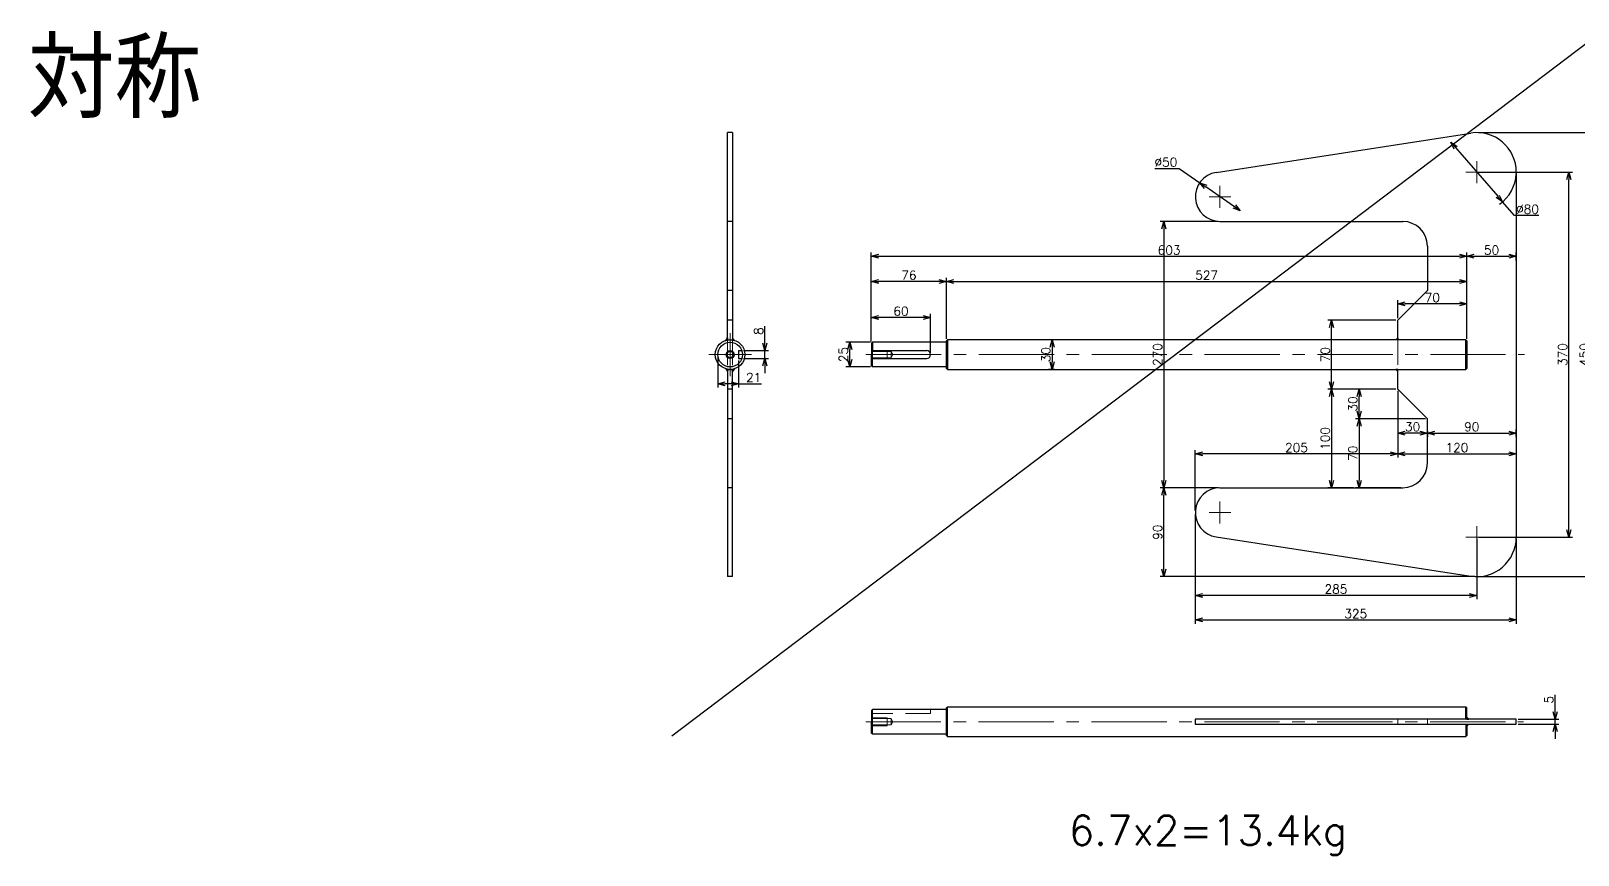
# Model space of a CAD drawing. Header units: millimetres. Extents: x -8731 to 85711, y -14522 to 31379.
# Drawn here: x 40509 to 42076, y 7013 to 7848 of the extents above; entities that cross this region are included whole.
import ezdxf

# ---------------------------------------------------------------- set-up
doc = ezdxf.new("R2010")
doc.units = ezdxf.units.MM
doc.header["$LTSCALE"] = 4
doc.header["$PDMODE"] = 99
doc.header["$PDSIZE"] = 1
doc.linetypes.add('CENTER2', pattern=[28.575, 19.05, -3.175, 3.175, -3.175])
doc.linetypes.add('HIDDEN', pattern=[9.525, 6.35, -3.175])
for name, color, linetype, lineweight in [('04_HIDDEN', 2, 'HIDDEN', 13), ('05_CENTER', 4, 'CENTER2', 13), ('08_DIM', 3, 'Continuous', 13)]:
    doc.layers.add(name, color=color, linetype=linetype, lineweight=lineweight)
doc.layers.add('10_DRAFT', color=8, linetype='Continuous', lineweight=0, plot=False)
doc.styles.add('KSS_TXT', font='txt.shx', dxfattribs={"bigfont": 'extfont2.shx'})
doc.dimstyles.new('KSS_DIM', dxfattribs={"dimscale": 3, "dimtxt": 3, "dimasz": 2.5, "dimexe": 1.25, "dimexo": 0.625, "dimtad": 1, "dimdsep": 46, "dimtxsty": 'KSS_TXT', "dimblk": 'OPEN30', "dimcen": 0, "dimazin": 2, "dimtfac": 0.75, "dimtmove": 0, "dimatfit": 3, "dimldrblk": 'OPEN30', "dimfxl": 1, "dimtolj": 1, "dimarcsym": 0})
doc.dimstyles.new('KSS_DIM$3', dxfattribs={"dimscale": 3, "dimtxt": 3, "dimasz": 2.5, "dimexe": 1.25, "dimexo": 0.625, "dimtad": 1, "dimtih": 1, "dimtoh": 1, "dimdsep": 46, "dimtxsty": 'KSS_TXT', "dimblk": 'OPEN30', "dimcen": 0, "dimazin": 2, "dimtfac": 0.75, "dimtofl": 0, "dimtmove": 0, "dimatfit": 3, "dimldrblk": 'OPEN30', "dimfxl": 1, "dimtolj": 1, "dimarcsym": 0})

# ---------------------------------------------------------------- blocks, each defined once
blk = doc.blocks.new('M8Tz_2_1')
at = {"color": 0}
for radius in [4, 3.25]:
    blk.add_circle((0, 0), radius, dxfattribs=at)
at = {"layer": '05_CENTER'}
for p, q in [((6.9, 0), (-6.9, 0)), ((0, -6.9), (0, 6.9))]:
    blk.add_line(p, q, dxfattribs=at)
blk = doc.blocks.new('A$C516F0479_1')
at = {"color": 0}
for p, q in [((2.5, 225), (-2.5, 225)), ((-2.5, 14.8), (-2.5, 225)), ((2.5, 225), (2.5, 14.8)), ((2.5, 135), (-2.5, 135)), ((2.5, 65), (-2.5, 65)), ((2.5, 35), (-2.5, 35)), ((-2.5, 15), (2.5, 15)), ((8.5, 4), (11.8, 4)), ((8.5, 4), (8.5, -4)), ((-2.5, -14.8), (-2.5, -225)), ((-2.5, -15), (2.5, -15)), ((2.5, -225), (2.5, -14.8)), ((8.5, -4), (11.8, -4)), ((2.5, -35), (-2.5, -35)), ((2.5, -65), (-2.5, -65)), ((2.5, -135), (-2.5, -135)), ((2.5, -225), (-2.5, -225))]:
    blk.add_line(p, q, dxfattribs=at)
at = {"color": 3}
for points in [[(-2.5, 14.8), (-4.5, 14.3), (-2.5, 17), (-2.5, 17)], [(2.5, 14.8), (4.5, 14.3), (2.5, 17), (2.5, 17)], [(-2.5, -14.8), (-4.5, -14.3), (-2.5, -17), (-2.5, -17)], [(2.5, -14.8), (4.5, -14.3), (2.5, -17), (2.5, -17)]]:
    blk.add_lwpolyline(points, close=True, dxfattribs=at)
at = {"color": 0}
for radius in [15, 12.5]:
    blk.add_circle((0, 0), radius, dxfattribs=at)
at = {"layer": '04_HIDDEN'}
for p, q in [((-2.5, 14.8), (-2.5, -14.8)), ((2.5, 14.8), (2.5, -14.8))]:
    blk.add_line(p, q, dxfattribs=at)
at = {"layer": '05_CENTER'}
for p, q in [((0, -21.7), (0, 21.7)), ((21.7, 0), (-21.7, 0))]:
    blk.add_line(p, q, dxfattribs=at)
blk.add_blockref('M8Tz_2_1', (0, 0))
blk = doc.blocks.new('A$C466E3537_1')
at = {"color": 0}
for p, q in [((273.2, 184.7), (530.9, 224.5)), ((577, 185), (577, 0)), ((277, 135), (462, 135)), ((487, 110), (487, 65)), ((487, 65), (457, 35)), ((457, 15), (457, 35)), ((-75, 12.5), (-76, 11.5)), ((-76, 11.5), (-76, 0)), ((-76, 4), (-20, 4)), ((-76, -11.5), (-76, 0)), ((0, 12.5), (-75, 12.5)), ((-75, 12.5), (-75, 4)), ((0, 14), (1, 15)), ((0, -14), (0, 14)), ((1, 15), (1, -15)), ((526, 15), (1, 15)), ((526, -15), (526, 15)), ((527, 14), (526, 15)), ((527, 14), (527, -14)), ((577, 0), (577, -185)), ((-76, -4), (-20, -4)), ((-75, -12.5), (-76, -11.5)), ((-75, -12.5), (-75, -4)), ((0, -12.5), (-75, -12.5)), ((1, -15), (0, -14)), ((1, -15), (526, -15)), ((457, -35), (457, -15)), ((527, -14), (526, -15)), ((487, -65), (457, -35)), ((487, -110), (487, -65)), ((277, -135), (462, -135)), ((273.2, -184.7), (530.9, -224.5))]:
    blk.add_line(p, q, dxfattribs=at)
at = {"color": 3}
for points in [[(457, 15), (455, 15), (457, 17), (457, 17)], [(457, -15), (455, -15), (457, -17), (457, -17)]]:
    blk.add_lwpolyline(points, close=True, dxfattribs=at)
at = {"color": 0}
for centre, radius, start, end in [((537, 185), 40, 360, 98.7845), ((277, 160), 25, 98.7845, 270), ((462, 110), 25, 0, 90), ((-20, 0), 4, 270, 90), ((462, -110), 25, 270, 0), ((277, -160), 25, 90, 261.2155), ((537, -185), 40, 261.2155, 0)]:
    blk.add_arc(centre, radius, start, end, dxfattribs=at)
at = {"layer": '04_HIDDEN', "ltscale": 5}
for p, q in [((-60, 4), (-76, 4)), ((-56, 3.3), (-76, 3.3)), ((-60, -4), (-60, 4)), ((-54.1, 0), (-56, 3.3)), ((-56, -3.2), (-56, 3.3)), ((-56, -3.2), (-54.1, 0)), ((-76, -3.2), (-56, -3.2)), ((-76, -4), (-60, -4))]:
    blk.add_line(p, q, dxfattribs=at)
at = {"layer": '04_HIDDEN'}
for p, q in [((-75, -4), (-75, 4)), ((457, 15), (457, -15))]:
    blk.add_line(p, q, dxfattribs=at)
at = {"layer": '05_CENTER'}
blk.add_line((-81.5, 0), (585.3, 0), dxfattribs=at)
at = {"layer": '10_DRAFT'}
for p, q in [((537, 196.1), (537, 173.9)), ((548.1, 185), (525.9, 185)), ((288.1, 160), (265.9, 160)), ((277, 171.1), (277, 148.9)), ((277, -171.1), (277, -148.9)), ((288.1, -160), (265.9, -160)), ((548.1, -185), (525.9, -185)), ((537, -196.1), (537, -173.9))]:
    blk.add_line(p, q, dxfattribs=at)
blk = doc.blocks.new('A$C17075033_1')
at = {"color": 0}
for p, q in [((-75, 12.5), (-76, 11.5)), ((-76, 11.5), (-76, 0)), ((-76, -11.5), (-76, 0)), ((-76, -10.8), (-76, 0)), ((0, 12.5), (-75, 12.5)), ((-75, -12.5), (-75, 12.5)), ((0, 14), (1, 15)), ((0, -14), (0, 14)), ((1, 15), (526, 15)), ((1, -15), (1, 15)), ((577, 2.5), (252, 2.5)), ((252, 2.5), (252, -2.5)), ((526, 2.5), (526, 15)), ((527, 14), (526, 15)), ((527, 2.5), (527, 14)), ((577, -2.5), (577, 2.5)), ((-75, -12.5), (-76, -11.5)), ((0, -12.5), (-75, -12.5)), ((0, -14), (1, -15)), ((1, -15), (526, -15)), ((252, -2.5), (577, -2.5)), ((526, -2.5), (526, -15)), ((527, -14), (526, -15)), ((527, -2.5), (527, -14))]:
    blk.add_line(p, q, dxfattribs=at)
at = {"color": 3}
for points in [[(527, 2.5), (529, 2.5), (527, 4.5), (527, 4.5)], [(527, -2.5), (529, -2.5), (527, -4.5), (527, -4.5)]]:
    blk.add_lwpolyline(points, close=True, dxfattribs=at)
at = {"layer": '04_HIDDEN'}
for p, q in [((-16, 8.5), (-76, 8.5)), ((-16, 8.5), (-16, 12.5)), ((457, -2.5), (457, 2.5)), ((487, -2.5), (487, 2.5))]:
    blk.add_line(p, q, dxfattribs=at)
at = {"layer": '04_HIDDEN', "ltscale": 5}
for p, q in [((-60, 4), (-76, 4)), ((-56, 3.3), (-76, 3.3)), ((-60, -4), (-60, 4)), ((-54.1, 0), (-56, 3.3)), ((-56, -3.2), (-56, 3.3)), ((-56, -3.2), (-54.1, 0)), ((-76, -3.2), (-56, -3.2)), ((-76, -4), (-60, -4))]:
    blk.add_line(p, q, dxfattribs=at)
at = {"layer": '05_CENTER'}
blk.add_line((-81.7, 0), (584.2, 0), dxfattribs=at)
blk = doc.blocks.new('_Open30')
at = {"color": 0, "linetype": 'ByBlock', "lineweight": -2}
for p, q in [((-1, 0.27), (0, 0)), ((0, 0), (-1, -0.27)), ((0, 0), (-1, 0))]:
    blk.add_line(p, q, dxfattribs=at)
blk = doc.blocks.new('*D1263')
at = {"layer": '08_DIM', "color": 0, "lineweight": -2, "transparency": 16777216}
for p, q in [((41975.3, 7744.8), (42092.4, 7744.8)), ((42088.6, 7302.3), (42088.6, 7737.3)), ((41975.3, 7294.8), (42092.4, 7294.8))]:
    blk.add_line(p, q, dxfattribs=at)
at = {"layer": 'Defpoints', "color": 0, "transparency": 16777216}
for p in [(41973.4, 7744.8), (42088.6, 7744.8), (41973.4, 7294.8)]:
    blk.add_point(p, dxfattribs=at)
at = {"layer": '08_DIM', "color": 0, "lineweight": -2, "transparency": 16777216, "xscale": 7.5, "yscale": 7.5, "zscale": 7.5}
for p, rotation in [((42088.6, 7744.8), 90), ((42088.6, 7294.8), 270)]:
    blk.add_blockref('_Open30', p, dxfattribs=dict(at, rotation=rotation))
at = {"layer": '08_DIM', "color": 0, "transparency": 16777216, "insert": (42082.2, 7519.8), "char_height": 9, "attachment_point": 5, "rotation": 90, "style": 'KSS_TXT'}
blk.add_mtext('\\A1;450', dxfattribs=at)
blk = doc.blocks.new('*D1264')
at = {"layer": '08_DIM', "color": 0, "lineweight": -2, "transparency": 16777216}
for p, q in [((41947.3, 7735.1), (41994.7, 7680.2)), ((42011.5, 7660.7), (41999.6, 7674.5)), ((42036.2, 7660.7), (42011.5, 7660.7))]:
    blk.add_line(p, q, dxfattribs=at)
blk.add_arc((41973.4, 7704.8), 40, 305.4339, 357.314, dxfattribs=at)
at = {"layer": 'Defpoints', "color": 0, "transparency": 16777216}
for p in [(41947.3, 7735.1), (41999.6, 7674.5)]:
    blk.add_point(p, dxfattribs=at)
at = {"layer": '08_DIM', "color": 0, "lineweight": -2, "transparency": 16777216, "xscale": 7.5, "yscale": 7.5, "zscale": 7.5}
for p, rotation in [((41947.3, 7735.1), 130.8073289811267), ((41999.6, 7674.5), 310.8073289811267)]:
    blk.add_blockref('_Open30', p, dxfattribs=dict(at, rotation=rotation))
at = {"layer": '08_DIM', "color": 0, "transparency": 16777216, "insert": (42024.8, 7667.1), "char_height": 9, "attachment_point": 5, "style": 'KSS_TXT'}
blk.add_mtext('\\A1;%%C80', dxfattribs=at)
blk = doc.blocks.new('*D1265')
at = {"layer": '08_DIM', "color": 0, "lineweight": -2, "transparency": 16777216}
for p, q in [((41647.3, 7708.4), (41672.1, 7708.4)), ((41672.1, 7708.4), (41692.9, 7694)), ((41734, 7665.6), (41699, 7689.7))]:
    blk.add_line(p, q, dxfattribs=at)
at = {"layer": 'Defpoints', "color": 0, "transparency": 16777216}
for p in [(41692.9, 7694), (41734, 7665.6)]:
    blk.add_point(p, dxfattribs=at)
at = {"layer": '08_DIM', "color": 0, "lineweight": -2, "transparency": 16777216, "xscale": 7.5, "yscale": 7.5, "zscale": 7.5}
for p, rotation in [((41692.9, 7694), 145.3371284453643), ((41734, 7665.6), 325.3371284453643)]:
    blk.add_blockref('_Open30', p, dxfattribs=dict(at, rotation=rotation))
at = {"layer": '08_DIM', "color": 0, "transparency": 16777216, "insert": (41658.7, 7714.8), "char_height": 9, "attachment_point": 5, "style": 'KSS_TXT'}
blk.add_mtext('\\A1;%%C50', dxfattribs=at)
blk = doc.blocks.new('*D1266')
at = {"layer": '08_DIM', "color": 0, "lineweight": -2, "transparency": 16777216}
for p, q in [((41711.6, 7654.8), (41652.9, 7654.8)), ((41656.7, 7647.3), (41656.7, 7392.3)), ((41711.6, 7384.8), (41652.9, 7384.8))]:
    blk.add_line(p, q, dxfattribs=at)
at = {"layer": 'Defpoints', "color": 0, "transparency": 16777216}
for p in [(41713.4, 7654.8), (41656.7, 7384.8), (41713.4, 7384.8)]:
    blk.add_point(p, dxfattribs=at)
at = {"layer": '08_DIM', "color": 0, "lineweight": -2, "transparency": 16777216, "xscale": 7.5, "yscale": 7.5, "zscale": 7.5}
for p, rotation in [((41656.7, 7654.8), 90), ((41656.7, 7384.8), 270)]:
    blk.add_blockref('_Open30', p, dxfattribs=dict(at, rotation=rotation))
at = {"layer": '08_DIM', "color": 0, "transparency": 16777216, "insert": (41650.3, 7519.8), "char_height": 9, "attachment_point": 5, "rotation": 90, "style": 'KSS_TXT'}
blk.add_mtext('\\A1;270', dxfattribs=at)
blk = doc.blocks.new('*D1267')
at = {"layer": '08_DIM', "color": 0, "lineweight": -2, "transparency": 16777216}
for p, q in [((41893.4, 7556.6), (41893.4, 7574.8)), ((41955.9, 7571.1), (41900.9, 7571.1)), ((41963.4, 7535.6), (41963.4, 7574.8))]:
    blk.add_line(p, q, dxfattribs=at)
at = {"layer": 'Defpoints', "color": 0, "transparency": 16777216}
for p in [(41893.4, 7571.1), (41893.4, 7554.8), (41963.4, 7533.8)]:
    blk.add_point(p, dxfattribs=at)
at = {"layer": '08_DIM', "color": 0, "lineweight": -2, "transparency": 16777216, "xscale": 7.5, "yscale": 7.5, "zscale": 7.5, "rotation": 180}
blk.add_blockref('_Open30', (41893.4, 7571.1), dxfattribs=at)
at = {"layer": '08_DIM', "color": 0, "lineweight": -2, "transparency": 16777216, "xscale": 7.5, "yscale": 7.5, "zscale": 7.5}
blk.add_blockref('_Open30', (41963.4, 7571.1), dxfattribs=at)
at = {"layer": '08_DIM', "color": 0, "transparency": 16777216, "insert": (41928.4, 7577.5), "char_height": 9, "attachment_point": 5, "style": 'KSS_TXT'}
blk.add_mtext('\\A1;70', dxfattribs=at)
blk = doc.blocks.new('*D4099')
at = {"layer": '08_DIM', "color": 0, "lineweight": -2, "transparency": 16777216}
for p, q in [((41688.4, 7357.9), (41688.4, 7247)), ((42013.4, 7332.9), (42013.4, 7247)), ((41695.9, 7250.8), (42005.9, 7250.8))]:
    blk.add_line(p, q, dxfattribs=at)
at = {"layer": 'Defpoints', "color": 0, "transparency": 16777216}
for p in [(41688.4, 7359.8), (42013.4, 7334.8), (42013.4, 7250.8)]:
    blk.add_point(p, dxfattribs=at)
at = {"layer": '08_DIM', "color": 0, "lineweight": -2, "transparency": 16777216, "xscale": 7.5, "yscale": 7.5, "zscale": 7.5, "rotation": 180}
blk.add_blockref('_Open30', (41688.4, 7250.8), dxfattribs=at)
at = {"layer": '08_DIM', "color": 0, "lineweight": -2, "transparency": 16777216, "xscale": 7.5, "yscale": 7.5, "zscale": 7.5}
blk.add_blockref('_Open30', (42013.4, 7250.8), dxfattribs=at)
at = {"layer": '08_DIM', "color": 0, "transparency": 16777216, "insert": (41850.9, 7257.1), "char_height": 9, "attachment_point": 5, "style": 'KSS_TXT'}
blk.add_mtext('\\A1;325', dxfattribs=at)
blk = doc.blocks.new('*D4100')
at = {"layer": '08_DIM', "color": 0, "lineweight": -2, "transparency": 16777216}
for p, q in [((41975.3, 7704.8), (42070.5, 7704.8)), ((42066.8, 7342.3), (42066.8, 7697.3)), ((41975.3, 7334.8), (42070.5, 7334.8))]:
    blk.add_line(p, q, dxfattribs=at)
at = {"layer": 'Defpoints', "color": 0, "transparency": 16777216}
for p in [(41973.4, 7704.8), (42066.8, 7704.8), (41973.4, 7334.8)]:
    blk.add_point(p, dxfattribs=at)
at = {"layer": '08_DIM', "color": 0, "lineweight": -2, "transparency": 16777216, "xscale": 7.5, "yscale": 7.5, "zscale": 7.5}
for p, rotation in [((42066.8, 7704.8), 90), ((42066.8, 7334.8), 270)]:
    blk.add_blockref('_Open30', p, dxfattribs=dict(at, rotation=rotation))
at = {"layer": '08_DIM', "color": 0, "transparency": 16777216, "insert": (42060.4, 7519.8), "char_height": 9, "attachment_point": 5, "rotation": 90, "style": 'KSS_TXT'}
blk.add_mtext('\\A1;370', dxfattribs=at)
blk = doc.blocks.new('*D4101')
at = {"layer": '08_DIM', "color": 0, "lineweight": -2, "transparency": 16777216}
for p, q in [((41360.4, 7533.1), (41360.4, 7597.7)), ((41428.9, 7593.9), (41367.9, 7593.9)), ((41436.4, 7535.6), (41436.4, 7597.7))]:
    blk.add_line(p, q, dxfattribs=at)
at = {"layer": 'Defpoints', "color": 0, "transparency": 16777216}
for p in [(41360.4, 7593.9), (41360.4, 7531.3), (41436.4, 7533.8)]:
    blk.add_point(p, dxfattribs=at)
at = {"layer": '08_DIM', "color": 0, "lineweight": -2, "transparency": 16777216, "xscale": 7.5, "yscale": 7.5, "zscale": 7.5, "rotation": 180}
blk.add_blockref('_Open30', (41360.4, 7593.9), dxfattribs=at)
at = {"layer": '08_DIM', "color": 0, "lineweight": -2, "transparency": 16777216, "xscale": 7.5, "yscale": 7.5, "zscale": 7.5}
blk.add_blockref('_Open30', (41436.4, 7593.9), dxfattribs=at)
at = {"layer": '08_DIM', "color": 0, "transparency": 16777216, "insert": (41398.4, 7600.3), "char_height": 9, "attachment_point": 5, "style": 'KSS_TXT'}
blk.add_mtext('\\A1;76', dxfattribs=at)
blk = doc.blocks.new('*D4102')
at = {"layer": '08_DIM', "color": 0, "lineweight": -2, "transparency": 16777216}
for p, q in [((41436.4, 7535.6), (41436.4, 7597.7)), ((41443.9, 7593.9), (41955.9, 7593.9)), ((41963.4, 7535.6), (41963.4, 7597.7))]:
    blk.add_line(p, q, dxfattribs=at)
at = {"layer": 'Defpoints', "color": 0, "transparency": 16777216}
for p in [(41963.4, 7593.9), (41436.4, 7533.8), (41963.4, 7533.8)]:
    blk.add_point(p, dxfattribs=at)
at = {"layer": '08_DIM', "color": 0, "lineweight": -2, "transparency": 16777216, "xscale": 7.5, "yscale": 7.5, "zscale": 7.5, "rotation": 180}
blk.add_blockref('_Open30', (41436.4, 7593.9), dxfattribs=at)
at = {"layer": '08_DIM', "color": 0, "lineweight": -2, "transparency": 16777216, "xscale": 7.5, "yscale": 7.5, "zscale": 7.5}
blk.add_blockref('_Open30', (41963.4, 7593.9), dxfattribs=at)
at = {"layer": '08_DIM', "color": 0, "transparency": 16777216, "insert": (41699.9, 7600.3), "char_height": 9, "attachment_point": 5, "style": 'KSS_TXT'}
blk.add_mtext('\\A1;527', dxfattribs=at)
blk = doc.blocks.new('*D4103')
at = {"layer": '08_DIM', "color": 0, "lineweight": -2, "transparency": 16777216}
for p, q in [((41359.6, 7532.3), (41334.7, 7532.3)), ((41338.5, 7514.8), (41338.5, 7524.8)), ((41359.6, 7507.3), (41334.7, 7507.3))]:
    blk.add_line(p, q, dxfattribs=at)
at = {"layer": 'Defpoints', "color": 0, "transparency": 16777216}
for p in [(41338.5, 7532.3), (41361.4, 7532.3), (41361.4, 7507.3)]:
    blk.add_point(p, dxfattribs=at)
at = {"layer": '08_DIM', "color": 0, "lineweight": -2, "transparency": 16777216, "xscale": 7.5, "yscale": 7.5, "zscale": 7.5}
for p, rotation in [((41338.5, 7532.3), 90), ((41338.5, 7507.3), 270)]:
    blk.add_blockref('_Open30', p, dxfattribs=dict(at, rotation=rotation))
at = {"layer": '08_DIM', "color": 0, "transparency": 16777216, "insert": (41332.1, 7519.8), "char_height": 9, "attachment_point": 5, "rotation": 90, "style": 'KSS_TXT'}
blk.add_mtext('\\A1;25', dxfattribs=at)
blk = doc.blocks.new('*D4104')
at = {"layer": '08_DIM', "color": 0, "lineweight": -2, "transparency": 16777216}
for p, q in [((41545.9, 7534.8), (41539.7, 7534.8)), ((41543.5, 7527.3), (41543.5, 7512.3)), ((41545.9, 7504.8), (41539.7, 7504.8))]:
    blk.add_line(p, q, dxfattribs=at)
at = {"layer": 'Defpoints', "color": 0, "transparency": 16777216}
for p in [(41547.7, 7534.8), (41543.5, 7504.8), (41547.7, 7504.8)]:
    blk.add_point(p, dxfattribs=at)
at = {"layer": '08_DIM', "color": 0, "lineweight": -2, "transparency": 16777216, "xscale": 7.5, "yscale": 7.5, "zscale": 7.5}
for p, rotation in [((41543.5, 7534.8), 90), ((41543.5, 7504.8), 270)]:
    blk.add_blockref('_Open30', p, dxfattribs=dict(at, rotation=rotation))
at = {"layer": '08_DIM', "color": 0, "transparency": 16777216, "insert": (41537.1, 7519.8), "char_height": 9, "attachment_point": 5, "rotation": 90, "style": 'KSS_TXT'}
blk.add_mtext('\\A1;30', dxfattribs=at)
blk = doc.blocks.new('*D4105')
at = {"layer": '08_DIM', "color": 0, "lineweight": -2, "transparency": 16777216}
for p, q in [((41360.4, 7533.1), (41360.4, 7623.1)), ((41367.9, 7619.4), (41955.9, 7619.4)), ((41963.4, 7535.6), (41963.4, 7623.1))]:
    blk.add_line(p, q, dxfattribs=at)
at = {"layer": 'Defpoints', "color": 0, "transparency": 16777216}
for p in [(41963.4, 7619.4), (41360.4, 7531.3), (41963.4, 7533.8)]:
    blk.add_point(p, dxfattribs=at)
at = {"layer": '08_DIM', "color": 0, "lineweight": -2, "transparency": 16777216, "xscale": 7.5, "yscale": 7.5, "zscale": 7.5, "rotation": 180}
blk.add_blockref('_Open30', (41360.4, 7619.4), dxfattribs=at)
at = {"layer": '08_DIM', "color": 0, "lineweight": -2, "transparency": 16777216, "xscale": 7.5, "yscale": 7.5, "zscale": 7.5}
blk.add_blockref('_Open30', (41963.4, 7619.4), dxfattribs=at)
at = {"layer": '08_DIM', "color": 0, "transparency": 16777216, "insert": (41661.9, 7625.7), "char_height": 9, "attachment_point": 5, "style": 'KSS_TXT'}
blk.add_mtext('\\A1;603', dxfattribs=at)
blk = doc.blocks.new('*D4106')
at = {"layer": '08_DIM', "color": 0, "lineweight": -2, "transparency": 16777216}
for p, q in [((41963.4, 7535.6), (41963.4, 7623.1)), ((41970.9, 7619.4), (42005.9, 7619.4)), ((42013.4, 7615.2), (42013.4, 7623.1))]:
    blk.add_line(p, q, dxfattribs=at)
at = {"layer": 'Defpoints', "color": 0, "transparency": 16777216}
for p in [(42013.4, 7619.4), (42013.4, 7613.3), (41963.4, 7533.8)]:
    blk.add_point(p, dxfattribs=at)
at = {"layer": '08_DIM', "color": 0, "lineweight": -2, "transparency": 16777216, "xscale": 7.5, "yscale": 7.5, "zscale": 7.5, "rotation": 180}
blk.add_blockref('_Open30', (41963.4, 7619.4), dxfattribs=at)
at = {"layer": '08_DIM', "color": 0, "lineweight": -2, "transparency": 16777216, "xscale": 7.5, "yscale": 7.5, "zscale": 7.5}
blk.add_blockref('_Open30', (42013.4, 7619.4), dxfattribs=at)
at = {"layer": '08_DIM', "color": 0, "transparency": 16777216, "insert": (41988.4, 7625.7), "char_height": 9, "attachment_point": 5, "style": 'KSS_TXT'}
blk.add_mtext('\\A1;50', dxfattribs=at)
blk = doc.blocks.new('*D4107')
at = {"layer": '08_DIM', "color": 0, "lineweight": -2, "transparency": 16777216}
for p, q in [((42052.8, 7157.7), (42052.8, 7174.9)), ((42015.3, 7150.2), (42056.5, 7150.2)), ((42015.3, 7145.2), (42056.5, 7145.2)), ((42052.8, 7145.2), (42052.8, 7150.2)), ((42052.8, 7137.7), (42052.8, 7130.2))]:
    blk.add_line(p, q, dxfattribs=at)
at = {"layer": 'Defpoints', "color": 0, "transparency": 16777216}
for p in [(42013.4, 7150.2), (42013.4, 7145.2), (42052.8, 7150.2)]:
    blk.add_point(p, dxfattribs=at)
at = {"layer": '08_DIM', "color": 0, "lineweight": -2, "transparency": 16777216, "xscale": 7.5, "yscale": 7.5, "zscale": 7.5}
for p, rotation in [((42052.8, 7150.2), 270), ((42052.8, 7145.2), 90)]:
    blk.add_blockref('_Open30', p, dxfattribs=dict(at, rotation=rotation))
at = {"layer": '08_DIM', "color": 0, "transparency": 16777216, "insert": (42046.4, 7170), "char_height": 9, "attachment_point": 5, "rotation": 90, "style": 'KSS_TXT'}
blk.add_mtext('\\A1;5', dxfattribs=at)
blk = doc.blocks.new('*D4108')
at = {"layer": '08_DIM', "color": 0, "lineweight": -2, "transparency": 16777216}
for p, q in [((41711.6, 7384.8), (41652.9, 7384.8)), ((41656.7, 7302.3), (41656.7, 7377.3)), ((41971.6, 7294.8), (41652.9, 7294.8))]:
    blk.add_line(p, q, dxfattribs=at)
at = {"layer": 'Defpoints', "color": 0, "transparency": 16777216}
for p in [(41656.7, 7384.8), (41713.4, 7384.8), (41973.4, 7294.8)]:
    blk.add_point(p, dxfattribs=at)
at = {"layer": '08_DIM', "color": 0, "lineweight": -2, "transparency": 16777216, "xscale": 7.5, "yscale": 7.5, "zscale": 7.5}
for p, rotation in [((41656.7, 7384.8), 90), ((41656.7, 7294.8), 270)]:
    blk.add_blockref('_Open30', p, dxfattribs=dict(at, rotation=rotation))
at = {"layer": '08_DIM', "color": 0, "transparency": 16777216, "insert": (41650.3, 7339.8), "char_height": 9, "attachment_point": 5, "rotation": 90, "style": 'KSS_TXT'}
blk.add_mtext('\\A1;90', dxfattribs=at)
blk = doc.blocks.new('*D4109')
at = {"layer": '08_DIM', "color": 0, "lineweight": -2, "transparency": 16777216}
for p, q in [((41923.4, 7441.6), (41923.4, 7443.9)), ((42013.4, 7436.6), (42013.4, 7443.9)), ((41930.9, 7440.2), (42005.9, 7440.2))]:
    blk.add_line(p, q, dxfattribs=at)
at = {"layer": 'Defpoints', "color": 0, "transparency": 16777216}
for p in [(41923.4, 7439.8), (42013.4, 7440.2), (42013.4, 7434.8)]:
    blk.add_point(p, dxfattribs=at)
at = {"layer": '08_DIM', "color": 0, "lineweight": -2, "transparency": 16777216, "xscale": 7.5, "yscale": 7.5, "zscale": 7.5, "rotation": 180}
blk.add_blockref('_Open30', (41923.4, 7440.2), dxfattribs=at)
at = {"layer": '08_DIM', "color": 0, "lineweight": -2, "transparency": 16777216, "xscale": 7.5, "yscale": 7.5, "zscale": 7.5}
blk.add_blockref('_Open30', (42013.4, 7440.2), dxfattribs=at)
at = {"layer": '08_DIM', "color": 0, "transparency": 16777216, "insert": (41968.4, 7446.6), "char_height": 9, "attachment_point": 5, "style": 'KSS_TXT'}
blk.add_mtext('\\A1;90', dxfattribs=at)
blk = doc.blocks.new('*D4110')
at = {"layer": '08_DIM', "color": 0, "lineweight": -2, "transparency": 16777216}
for p, q in [((41921.6, 7454.8), (41850.6, 7454.8)), ((41854.4, 7447.3), (41854.4, 7392.3)), ((41896.6, 7384.8), (41850.6, 7384.8))]:
    blk.add_line(p, q, dxfattribs=at)
at = {"layer": 'Defpoints', "color": 0, "transparency": 16777216}
for p in [(41923.4, 7454.8), (41854.4, 7384.8), (41898.4, 7384.8)]:
    blk.add_point(p, dxfattribs=at)
at = {"layer": '08_DIM', "color": 0, "lineweight": -2, "transparency": 16777216, "xscale": 7.5, "yscale": 7.5, "zscale": 7.5}
for p, rotation in [((41854.4, 7454.8), 90), ((41854.4, 7384.8), 270)]:
    blk.add_blockref('_Open30', p, dxfattribs=dict(at, rotation=rotation))
at = {"layer": '08_DIM', "color": 0, "transparency": 16777216, "insert": (41848, 7419.8), "char_height": 9, "attachment_point": 5, "rotation": 90, "style": 'KSS_TXT'}
blk.add_mtext('\\A1;70', dxfattribs=at)
blk = doc.blocks.new('*D4111')
at = {"layer": '08_DIM', "color": 0, "lineweight": -2, "transparency": 16777216}
for p, q in [((41891.6, 7484.8), (41850.6, 7484.8)), ((41854.4, 7462.3), (41854.4, 7477.3)), ((41921.6, 7454.8), (41850.6, 7454.8))]:
    blk.add_line(p, q, dxfattribs=at)
at = {"layer": 'Defpoints', "color": 0, "transparency": 16777216}
for p in [(41854.4, 7484.8), (41893.4, 7484.8), (41923.4, 7454.8)]:
    blk.add_point(p, dxfattribs=at)
at = {"layer": '08_DIM', "color": 0, "lineweight": -2, "transparency": 16777216, "xscale": 7.5, "yscale": 7.5, "zscale": 7.5}
for p, rotation in [((41854.4, 7484.8), 90), ((41854.4, 7454.8), 270)]:
    blk.add_blockref('_Open30', p, dxfattribs=dict(at, rotation=rotation))
at = {"layer": '08_DIM', "color": 0, "transparency": 16777216, "insert": (41848, 7469.8), "char_height": 9, "attachment_point": 5, "rotation": 90, "style": 'KSS_TXT'}
blk.add_mtext('\\A1;30', dxfattribs=at)
blk = doc.blocks.new('*D4112')
at = {"layer": '08_DIM', "color": 0, "lineweight": -2, "transparency": 16777216}
for p, q in [((41891.6, 7554.8), (41822.6, 7554.8)), ((41826.3, 7492.3), (41826.3, 7547.3)), ((41891.6, 7484.8), (41822.6, 7484.8))]:
    blk.add_line(p, q, dxfattribs=at)
at = {"layer": 'Defpoints', "color": 0, "transparency": 16777216}
for p in [(41826.3, 7554.8), (41893.4, 7554.8), (41893.4, 7484.8)]:
    blk.add_point(p, dxfattribs=at)
at = {"layer": '08_DIM', "color": 0, "lineweight": -2, "transparency": 16777216, "xscale": 7.5, "yscale": 7.5, "zscale": 7.5}
for p, rotation in [((41826.3, 7554.8), 90), ((41826.3, 7484.8), 270)]:
    blk.add_blockref('_Open30', p, dxfattribs=dict(at, rotation=rotation))
at = {"layer": '08_DIM', "color": 0, "transparency": 16777216, "insert": (41820, 7519.8), "char_height": 9, "attachment_point": 5, "rotation": 90, "style": 'KSS_TXT'}
blk.add_mtext('\\A1;70', dxfattribs=at)
blk = doc.blocks.new('*D4113')
at = {"layer": '08_DIM', "color": 0, "lineweight": -2, "transparency": 16777216}
for p, q in [((41891.6, 7484.8), (41822.6, 7484.8)), ((41826.3, 7477.3), (41826.3, 7392.3)), ((41848.7, 7384.8), (41822.6, 7384.8))]:
    blk.add_line(p, q, dxfattribs=at)
at = {"layer": 'Defpoints', "color": 0, "transparency": 16777216}
for p in [(41893.4, 7484.8), (41826.3, 7384.8), (41850.6, 7384.8)]:
    blk.add_point(p, dxfattribs=at)
at = {"layer": '08_DIM', "color": 0, "lineweight": -2, "transparency": 16777216, "xscale": 7.5, "yscale": 7.5, "zscale": 7.5}
for p, rotation in [((41826.3, 7484.8), 90), ((41826.3, 7384.8), 270)]:
    blk.add_blockref('_Open30', p, dxfattribs=dict(at, rotation=rotation))
at = {"layer": '08_DIM', "color": 0, "transparency": 16777216, "insert": (41820, 7434.8), "char_height": 9, "attachment_point": 5, "rotation": 90, "style": 'KSS_TXT'}
blk.add_mtext('\\A1;100', dxfattribs=at)
blk = doc.blocks.new('*D4114')
at = {"layer": '08_DIM', "color": 0, "lineweight": -2, "transparency": 16777216}
for p, q in [((41893.4, 7482.9), (41893.4, 7415.4)), ((41900.9, 7419.1), (42005.9, 7419.1)), ((42013.4, 7423.2), (42013.4, 7415.4))]:
    blk.add_line(p, q, dxfattribs=at)
at = {"layer": 'Defpoints', "color": 0, "transparency": 16777216}
for p in [(41893.4, 7484.8), (42013.4, 7425.1), (42013.4, 7419.1)]:
    blk.add_point(p, dxfattribs=at)
at = {"layer": '08_DIM', "color": 0, "lineweight": -2, "transparency": 16777216, "xscale": 7.5, "yscale": 7.5, "zscale": 7.5, "rotation": 180}
blk.add_blockref('_Open30', (41893.4, 7419.1), dxfattribs=at)
at = {"layer": '08_DIM', "color": 0, "lineweight": -2, "transparency": 16777216, "xscale": 7.5, "yscale": 7.5, "zscale": 7.5}
blk.add_blockref('_Open30', (42013.4, 7419.1), dxfattribs=at)
at = {"layer": '08_DIM', "color": 0, "transparency": 16777216, "insert": (41953.4, 7425.5), "char_height": 9, "attachment_point": 5, "style": 'KSS_TXT'}
blk.add_mtext('\\A1;120', dxfattribs=at)
blk = doc.blocks.new('*D4115')
at = {"layer": '08_DIM', "color": 0, "lineweight": -2, "transparency": 16777216}
for p, q in [((41893.4, 7482.9), (41893.4, 7436.4)), ((41923.4, 7442.1), (41923.4, 7436.4)), ((41915.9, 7440.2), (41900.9, 7440.2))]:
    blk.add_line(p, q, dxfattribs=at)
at = {"layer": 'Defpoints', "color": 0, "transparency": 16777216}
for p in [(41893.4, 7484.8), (41923.4, 7443.9), (41893.4, 7440.2)]:
    blk.add_point(p, dxfattribs=at)
at = {"layer": '08_DIM', "color": 0, "lineweight": -2, "transparency": 16777216, "xscale": 7.5, "yscale": 7.5, "zscale": 7.5, "rotation": 180}
blk.add_blockref('_Open30', (41893.4, 7440.2), dxfattribs=at)
at = {"layer": '08_DIM', "color": 0, "lineweight": -2, "transparency": 16777216, "xscale": 7.5, "yscale": 7.5, "zscale": 7.5}
blk.add_blockref('_Open30', (41923.4, 7440.2), dxfattribs=at)
at = {"layer": '08_DIM', "color": 0, "transparency": 16777216, "insert": (41908.4, 7446.6), "char_height": 9, "attachment_point": 5, "style": 'KSS_TXT'}
blk.add_mtext('\\A1;30', dxfattribs=at)
blk = doc.blocks.new('*D4116')
at = {"layer": '08_DIM', "color": 0, "lineweight": -2, "transparency": 16777216}
for p, q in [((41252.7, 7531.3), (41252.7, 7548.5)), ((41231.1, 7523.8), (41256.4, 7523.8)), ((41252.7, 7515.8), (41252.7, 7523.8)), ((41231.1, 7515.8), (41256.4, 7515.8)), ((41252.7, 7508.3), (41252.7, 7500.8))]:
    blk.add_line(p, q, dxfattribs=at)
at = {"layer": 'Defpoints', "color": 0, "transparency": 16777216}
for p in [(41229.3, 7523.8), (41252.7, 7523.8), (41229.3, 7515.8)]:
    blk.add_point(p, dxfattribs=at)
at = {"layer": '08_DIM', "color": 0, "lineweight": -2, "transparency": 16777216, "xscale": 7.5, "yscale": 7.5, "zscale": 7.5}
for p, rotation in [((41252.7, 7523.8), 270), ((41252.7, 7515.8), 90)]:
    blk.add_blockref('_Open30', p, dxfattribs=dict(at, rotation=rotation))
at = {"layer": '08_DIM', "color": 0, "transparency": 16777216, "insert": (41246.3, 7543.6), "char_height": 9, "attachment_point": 5, "rotation": 90, "style": 'KSS_TXT'}
blk.add_mtext('\\A1;8', dxfattribs=at)
blk = doc.blocks.new('*D4117')
at = {"layer": '08_DIM', "color": 0, "lineweight": -2, "transparency": 16777216}
for p, q in [((41204.9, 7517.9), (41204.9, 7486.5)), ((41225.9, 7513.9), (41225.9, 7486.5)), ((41218.4, 7490.3), (41212.4, 7490.3)), ((41225.9, 7490.3), (41249.2, 7490.3))]:
    blk.add_line(p, q, dxfattribs=at)
at = {"layer": 'Defpoints', "color": 0, "transparency": 16777216}
for p in [(41204.9, 7519.8), (41225.9, 7515.8), (41204.9, 7490.3)]:
    blk.add_point(p, dxfattribs=at)
at = {"layer": '08_DIM', "color": 0, "lineweight": -2, "transparency": 16777216, "xscale": 7.5, "yscale": 7.5, "zscale": 7.5, "rotation": 180}
blk.add_blockref('_Open30', (41204.9, 7490.3), dxfattribs=at)
at = {"layer": '08_DIM', "color": 0, "lineweight": -2, "transparency": 16777216, "xscale": 7.5, "yscale": 7.5, "zscale": 7.5}
blk.add_blockref('_Open30', (41225.9, 7490.3), dxfattribs=at)
at = {"layer": '08_DIM', "color": 0, "transparency": 16777216, "insert": (41241.3, 7496.6), "char_height": 9, "attachment_point": 5, "style": 'KSS_TXT'}
blk.add_mtext('\\A1;21', dxfattribs=at)
blk = doc.blocks.new('*D4118')
at = {"layer": '08_DIM', "color": 0, "lineweight": -2, "transparency": 16777216}
for p, q in [((41893.4, 7482.9), (41893.4, 7415.4)), ((41688.4, 7361.6), (41688.4, 7422.9)), ((41885.9, 7419.1), (41695.9, 7419.1))]:
    blk.add_line(p, q, dxfattribs=at)
at = {"layer": 'Defpoints', "color": 0, "transparency": 16777216}
for p in [(41893.4, 7484.8), (41688.4, 7419.1), (41688.4, 7359.8)]:
    blk.add_point(p, dxfattribs=at)
at = {"layer": '08_DIM', "color": 0, "lineweight": -2, "transparency": 16777216, "xscale": 7.5, "yscale": 7.5, "zscale": 7.5, "rotation": 180}
blk.add_blockref('_Open30', (41688.4, 7419.1), dxfattribs=at)
at = {"layer": '08_DIM', "color": 0, "lineweight": -2, "transparency": 16777216, "xscale": 7.5, "yscale": 7.5, "zscale": 7.5}
blk.add_blockref('_Open30', (41893.4, 7419.1), dxfattribs=at)
at = {"layer": '08_DIM', "color": 0, "transparency": 16777216, "insert": (41790.9, 7425.5), "char_height": 9, "attachment_point": 5, "style": 'KSS_TXT'}
blk.add_mtext('\\A1;205', dxfattribs=at)
blk = doc.blocks.new('*D4186')
at = {"layer": '08_DIM', "color": 0, "lineweight": -2, "transparency": 16777216}
for p, q in [((41360.4, 7533.1), (41360.4, 7561.2)), ((41412.9, 7557.5), (41367.9, 7557.5)), ((41420.4, 7521.6), (41420.4, 7561.2))]:
    blk.add_line(p, q, dxfattribs=at)
at = {"layer": 'Defpoints', "color": 0, "transparency": 16777216}
for p in [(41360.4, 7557.5), (41360.4, 7531.3), (41420.4, 7519.8)]:
    blk.add_point(p, dxfattribs=at)
at = {"layer": '08_DIM', "color": 0, "lineweight": -2, "transparency": 16777216, "xscale": 7.5, "yscale": 7.5, "zscale": 7.5, "rotation": 180}
blk.add_blockref('_Open30', (41360.4, 7557.5), dxfattribs=at)
at = {"layer": '08_DIM', "color": 0, "lineweight": -2, "transparency": 16777216, "xscale": 7.5, "yscale": 7.5, "zscale": 7.5}
blk.add_blockref('_Open30', (41420.4, 7557.5), dxfattribs=at)
at = {"layer": '08_DIM', "color": 0, "transparency": 16777216, "insert": (41390.4, 7563.8), "char_height": 9, "attachment_point": 5, "style": 'KSS_TXT'}
blk.add_mtext('\\A1;60', dxfattribs=at)
blk = doc.blocks.new('*D4192')
at = {"layer": '08_DIM', "color": 0, "lineweight": -2, "transparency": 16777216}
for p, q in [((41973.4, 7332.9), (41973.4, 7271.9)), ((41688.4, 7300.6), (41688.4, 7271.9)), ((41965.9, 7275.7), (41695.9, 7275.7))]:
    blk.add_line(p, q, dxfattribs=at)
at = {"layer": 'Defpoints', "color": 0, "transparency": 16777216}
for p in [(41973.4, 7334.8), (41688.4, 7302.5), (41688.4, 7275.7)]:
    blk.add_point(p, dxfattribs=at)
at = {"layer": '08_DIM', "color": 0, "lineweight": -2, "transparency": 16777216, "xscale": 7.5, "yscale": 7.5, "zscale": 7.5, "rotation": 180}
blk.add_blockref('_Open30', (41688.4, 7275.7), dxfattribs=at)
at = {"layer": '08_DIM', "color": 0, "lineweight": -2, "transparency": 16777216, "xscale": 7.5, "yscale": 7.5, "zscale": 7.5}
blk.add_blockref('_Open30', (41973.4, 7275.7), dxfattribs=at)
at = {"layer": '08_DIM', "color": 0, "transparency": 16777216, "insert": (41830.9, 7282.1), "char_height": 9, "attachment_point": 5, "style": 'KSS_TXT'}
blk.add_mtext('\\A1;285', dxfattribs=at)

msp = doc.modelspace()

# ---------------------------------------------------------------- linework, layer by layer
at = {"color": 2}
msp.add_line((42098.7067, 7845.77684), (41158.5443, 7132.95059), dxfattribs=at)

# ---------------------------------------------------------------- block references
for name, p in [('A$C516F0479_1', (41217.41946, 7519.77458)), ('A$C466E3537_1', (41436.43532, 7519.77458)), ('A$C17075033_1', (41436.43532, 7147.67092))]:
    msp.add_blockref(name, p)

# ---------------------------------------------------------------- texts
at = {"layer": '08_DIM', "style": 'KSS_TXT'}
msp.add_text('要対称', height=80, dxfattribs=at).set_placement((40418.11928, 7759.52163))
at = {"layer": '08_DIM', "color": 1, "style": 'KSS_TXT'}
msp.add_text('6.7x2=13.4kg', height=30, dxfattribs=at).set_placement((41560.37118, 7022.50984))

# ---------------------------------------------------------------- dimensions: what is measured, and where the dimension line sits
at = {"layer": '08_DIM', "color": 1}
for base, p1, p2, picture, middle in [((42088.62082, 7744.77458), (41973.43532, 7294.77458), (41973.43532, 7744.77458), '*D1263', (42082.23957, 7519.77458)), ((42066.75066, 7704.77458), (41973.43532, 7334.77458), (41973.43532, 7704.77458), '*D4100', (42060.37566, 7519.77458)), ((41656.65586, 7384.77458), (41713.43532, 7654.77458), (41713.43532, 7384.77458), '*D1266', (41650.28086, 7519.77458)), ((41826.3445, 7554.77458), (41893.43532, 7484.77458), (41893.43532, 7554.77458), '*D4112', (41819.9695, 7519.77458)), ((41826.3445, 7384.77458), (41893.43532, 7484.77458), (41850.61887, 7384.77458), '*D4113', (41819.9695, 7434.77458)), ((41854.36887, 7484.77458), (41923.43532, 7454.77458), (41893.43532, 7484.77458), '*D4111', (41847.99387, 7469.77458)), ((41854.36887, 7384.77458), (41923.43532, 7454.77458), (41898.43532, 7384.77458), '*D4110', (41847.99387, 7419.77458)), ((41656.65586, 7384.77458), (41973.43532, 7294.77458), (41713.43532, 7384.77458), '*D4108', (41650.28086, 7339.77458))]:
    dim = msp.add_linear_dim(base=base, p1=p1, p2=p2, angle=90, dimstyle='KSS_DIM', override={"dimscale": 3, "dimarcsym": 1}, dxfattribs=at)
    dim.commit()
    dim.dimension.update_dxf_attribs({"geometry": picture, "text_midpoint": middle})
at = {"layer": '08_DIM'}
for p1, p2, picture, middle in [((41947.29462, 7735.05104), (41999.57601, 7674.49812), '*D1264', (42024.793, 7660.71021)), ((41733.99814, 7665.55591), (41692.8725, 7693.99325), '*D1265', (41658.72836, 7708.37618))]:
    dim = msp.add_diameter_dim_2p(p1=p1, p2=p2, dimstyle='KSS_DIM$3', override={"dimscale": 3, "dimpost": '%%C<>', "dimtix": 1, "dimatfit": 2}, dxfattribs=at)
    dim.commit()
    dim.dimension.update_dxf_attribs({"geometry": picture, "text_midpoint": middle, "dimtype": 163})
at = {"layer": '08_DIM', "color": 1}
for base, p1, p2, picture, middle in [((41963.43532, 7619.35028), (41360.43532, 7531.27458), (41963.43532, 7533.77458), '*D4105', (41661.93532, 7625.72528)), ((42013.43532, 7619.35028), (41963.43532, 7533.77458), (42013.43532, 7613.27926), '*D4106', (41988.43532, 7625.73153)), ((41360.43532, 7593.93832), (41436.43532, 7533.77458), (41360.43532, 7531.27458), '*D4101', (41398.43532, 7600.31332)), ((41963.43532, 7593.93832), (41436.43532, 7533.77458), (41963.43532, 7533.77458), '*D4102', (41699.93532, 7600.31957)), ((41893.43532, 7571.08013), (41963.43532, 7533.77458), (41893.43532, 7554.77458), '*D1267', (41928.43532, 7577.45513)), ((41360.43532, 7557.47015), (41420.43532, 7519.77458), (41360.43532, 7531.27458), '*D4186', (41390.43532, 7563.84515)), ((41688.43532, 7419.10761), (41893.43532, 7484.77458), (41688.43532, 7359.77458), '*D4118', (41790.93532, 7425.48886)), ((42013.43532, 7419.10761), (41893.43532, 7484.77458), (42013.43532, 7425.06542), '*D4114', (41953.43532, 7425.48261)), ((41893.43532, 7440.18694), (41923.43532, 7443.93694), (41893.43532, 7484.77458), '*D4115', (41908.43532, 7446.56194)), ((42013.43532, 7440.18694), (41923.43532, 7439.77458), (42013.43532, 7434.77458), '*D4109', (41968.43532, 7446.56194)), ((42013.43532, 7250.75836), (41688.43532, 7359.77458), (42013.43532, 7334.77458), '*D4099', (41850.93532, 7257.13961)), ((41688.43532, 7275.67349), (41973.43532, 7334.77458), (41688.43532, 7302.45397), '*D4192', (41830.93532, 7282.05474))]:
    dim = msp.add_linear_dim(base=base, p1=p1, p2=p2, dimstyle='KSS_DIM', override={"dimscale": 3, "dimarcsym": 1}, dxfattribs=at)
    dim.commit()
    dim.dimension.update_dxf_attribs({"geometry": picture, "text_midpoint": middle})
at = {"layer": '08_DIM'}
for base, p1, p2, picture, middle in [((41252.67245, 7523.77458), (41229.26218, 7515.77458), (41229.26218, 7523.77458), '*D4116', (41246.29745, 7543.64958)), ((41338.47547, 7532.27458), (41361.43532, 7507.27458), (41361.43532, 7532.27458), '*D4103', (41332.09422, 7519.77458)), ((41543.4881, 7504.77458), (41547.72904, 7534.77458), (41547.72904, 7504.77458), '*D4104', (41537.1131, 7519.77458)), ((42052.76272, 7150.17092), (42013.43532, 7145.17092), (42013.43532, 7150.17092), '*D4107', (42046.38147, 7170.04592))]:
    dim = msp.add_linear_dim(base=base, p1=p1, p2=p2, angle=90, dimstyle='KSS_DIM', override={"dimscale": 3, "dimarcsym": 1}, dxfattribs=at)
    dim.commit()
    dim.dimension.update_dxf_attribs({"geometry": picture, "text_midpoint": middle})
dim = msp.add_linear_dim(base=(41204.91946, 7490.26691), p1=(41225.91946, 7515.77458), p2=(41204.91946, 7519.77458), dimstyle='KSS_DIM', override={"dimscale": 3, "dimarcsym": 1}, dxfattribs=at)
dim.commit()
dim.dimension.update_dxf_attribs({"geometry": '*D4117', "text_midpoint": (41241.29446, 7490.26691), "dimtype": 160})

doc.saveas('drawing.dxf')
